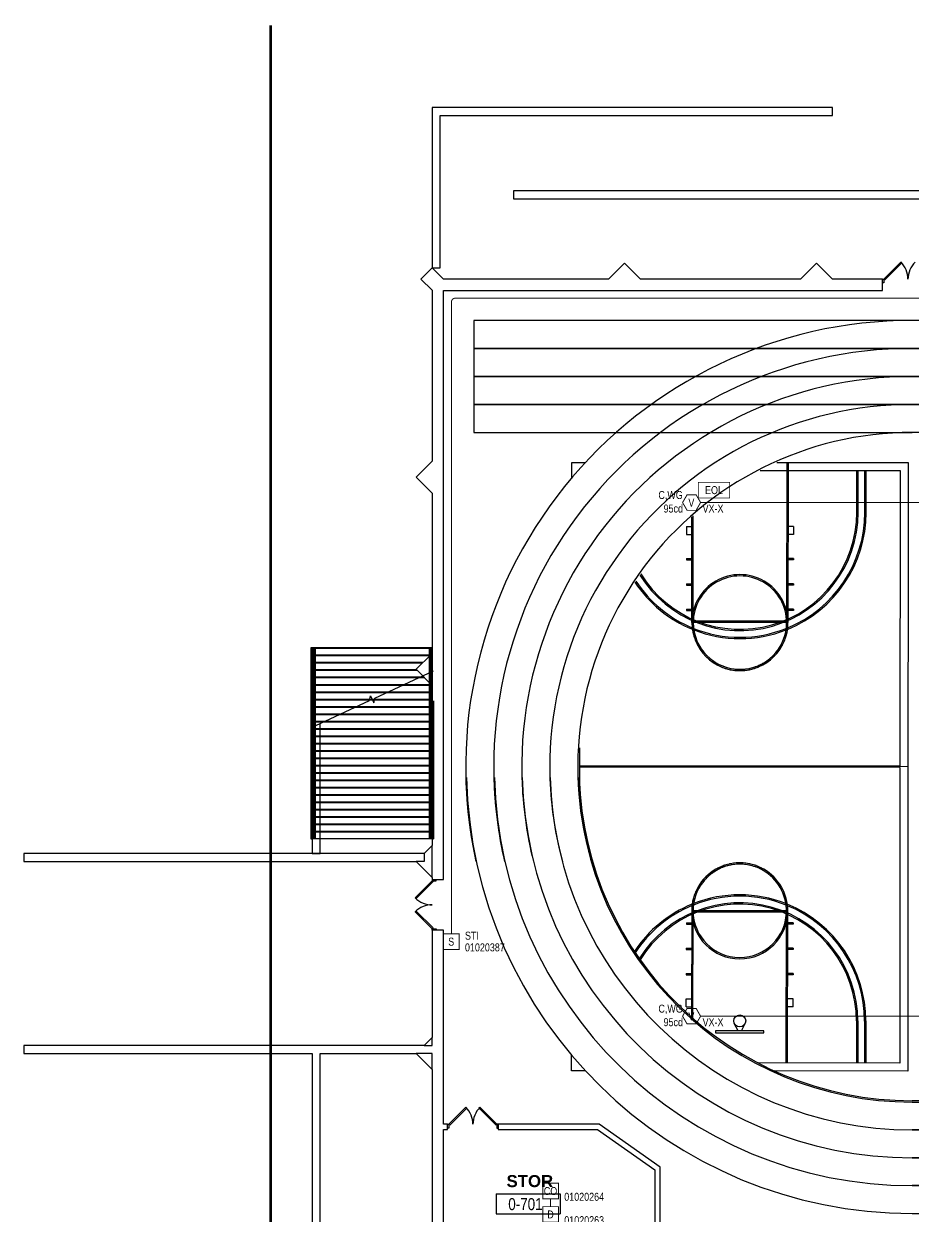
# Model space of a CAD drawing. Header units: inches. Extents: x 3516 to 15434, y -1454 to 5991.
# Drawn here: x 11129 to 12461, y 4203 to 5991 of the extents above; entities that cross this region are included whole.
import ezdxf
from ezdxf.enums import TextEntityAlignment as Align

# ---------------------------------------------------------------- set-up
doc = ezdxf.new("R2010")
doc.units = ezdxf.units.IN
doc.header["$LTSCALE"] = 0.25
doc.header["$MEASUREMENT"] = 0
for name, color, linetype in [('BACKGROUND', 8, 'Continuous'), ('CO DETECTOR', 1, 'Continuous'), ('CONDUIT', 6, 'Continuous'), ('EOL', 1, 'Continuous'), ('HEAT DETECTOR', 1, 'Continuous'), ('PULL STATION', 1, 'Continuous'), ('STROBE', 1, 'Continuous')]:
    doc.layers.add(name, color=color, linetype=linetype)
doc.styles.add('Arial', font='arial.ttf', dxfattribs={"width": 0.8})
doc.styles.add('Arial_B_1', font='arialbd.ttf', dxfattribs={"height": 0.09375})

# ---------------------------------------------------------------- blocks, each defined once
blk = doc.blocks.new('SIGA-278')
at = {"layer": 'PULL STATION', "const_width": 1.3}
blk.add_lwpolyline([(-11.5, -11.7), (-11.5, 11.7), (11.9, 11.7), (11.9, -11.7)], close=True, dxfattribs=at)
at = {"layer": 'PULL STATION', "style": 'Arial', "width": 0.8}
blk.add_text('S', height=12, dxfattribs=at).set_placement((0, 0), align=Align.MIDDLE)
for tag, p in [('ADDRESS', (20.6, 9)), ('ZONE', (20.6, -8.6))]:
    blk.add_attdef(tag, text='', height=12, dxfattribs=at).set_placement(p, align=Align.MIDDLE_LEFT)
blk.add_attdef('SUBSCRIPT', text='', height=12, dxfattribs=at).set_placement((-16.6, -9), align=Align.MIDDLE_RIGHT)
blk = doc.blocks.new('GC-VM')
at = {"layer": 'STROBE', "const_width": 1.46}
blk.add_lwpolyline([(13.8, 0.2), (7.1, 11.9), (-6.4, 11.9), (-13.2, 0.2), (-6.4, -11.5), (7.1, -11.5)], close=True, dxfattribs=at)
at = {"layer": 'STROBE', "style": 'Arial', "width": 0.8}
blk.add_text('V', height=12, dxfattribs=at).set_placement((0, 0), align=Align.MIDDLE)
for tag, p in [('C', (-12.9, 11.5)), ('CANDELA', (-12.6, -8.8))]:
    blk.add_attdef(tag, text='', height=12, dxfattribs=at).set_placement(p, align=Align.MIDDLE_RIGHT)
blk.add_attdef('Visual_Circuit', text='', height=12, dxfattribs=at).set_placement((16.8, -8.8), align=Align.MIDDLE_LEFT)
blk = doc.blocks.new('SIGA-HRD')
at = {"layer": 'HEAT DETECTOR', "const_width": 1.3}
blk.add_lwpolyline([(-11.5, -11.7), (-11.5, 11.7), (11.9, 11.7), (11.9, -11.7)], close=True, dxfattribs=at)
at = {"layer": 'HEAT DETECTOR', "style": 'Arial', "width": 0.8}
blk.add_text('D', height=12, dxfattribs=at).set_placement((0, 0), align=Align.MIDDLE)
for tag, p in [('ADDRESS', (20.6, 9)), ('ZONE', (20.6, -8.6))]:
    blk.add_attdef(tag, text='', height=12, dxfattribs=at).set_placement(p, align=Align.MIDDLE_LEFT)
blk.add_attdef('SUBSCRIPT', text='', height=12, dxfattribs=at).set_placement((-16.6, -9), align=Align.MIDDLE_RIGHT)
blk = doc.blocks.new('SIGA-COD')
at = {"layer": 'CO DETECTOR', "const_width": 1.3}
blk.add_lwpolyline([(-11.5, -11.7), (-11.5, 11.7), (11.9, 11.7), (11.9, -11.7)], close=True, dxfattribs=at)
at = {"layer": 'CO DETECTOR', "style": 'Arial', "width": 0.8}
blk.add_text('CO', height=12, dxfattribs=at).set_placement((0, 0), align=Align.MIDDLE)
for tag, p in [('ADDRESS', (20.6, 9)), ('ZONE', (20.6, -8.6))]:
    blk.add_attdef(tag, text='', height=12, dxfattribs=at).set_placement(p, align=Align.MIDDLE_LEFT)
blk.add_attdef('SUBSCRIPT', text='', height=12, dxfattribs=at).set_placement((-16.6, -9), align=Align.MIDDLE_RIGHT)
blk = doc.blocks.new('EOLR')
at = {"layer": 'EOL', "const_width": 1.25}
blk.add_lwpolyline([(-23.4, 11.7), (23.4, 11.7), (23.4, -11.7), (-23.4, -11.7)], close=True, dxfattribs=at)
at = {"layer": 'EOL', "style": 'Arial', "width": 0.8}
blk.add_text('EOL', height=12, dxfattribs=at).set_placement((0, 0), align=Align.MIDDLE)
for tag, p in [('CIRCUIT#', (28.6, 10.9)), ('EOL_VALUE', (28.9, -9.4))]:
    blk.add_attdef(tag, text='', height=12, dxfattribs=at).set_placement(p, align=Align.MIDDLE_LEFT)

msp = doc.modelspace()

# ---------------------------------------------------------------- linework, layer by layer
at = {"lineweight": 0, "const_width": 4}
msp.add_lwpolyline([(11848.9, 3068.1), (11798, 3068.1), (11798, 3812.1), (11579.6, 3812.1), (11498.6, 3812.1), (11498.6, 5988.6)], dxfattribs=at)
at = {"layer": 'BACKGROUND'}
for p, q in [((11752.5, 5865.1), (11740.5, 5865.1)), ((11740.5, 5865.1), (11740.5, 5625.1)), ((12340.5, 5865.1), (11752.5, 5865.1)), ((12340.5, 5853.1), (12340.5, 5865.1)), ((11752.5, 5625.1), (11752.5, 5853.1)), ((11752.5, 5853.1), (12340.5, 5853.1)), ((12604.5, 5740.1), (11862.3, 5740.1)), ((11862.3, 5740.1), (11862.3, 5728.1)), ((11862.3, 5728.1), (12605.8, 5728.1)), ((12028.5, 5632.1), (12004.5, 5608.1)), ((12052.5, 5608.1), (12028.5, 5632.1)), ((12316.5, 5632.1), (12292.5, 5608.1)), ((12340.5, 5608.1), (12316.5, 5632.1)), ((12443, 5633.6), (12417.5, 5608.1)), ((12418.8, 5606.9), (12444.2, 5632.3)), ((12444.2, 5632.3), (12443, 5633.6)), ((11740.5, 5625.1), (11723.6, 5608.1)), ((11757.5, 5608.1), (11740.5, 5625.1)), ((11740.5, 5625.1), (11752.5, 5625.1)), ((11723.6, 5608.1), (11740.5, 5591.2)), ((12004.5, 5608.1), (11757.5, 5608.1)), ((12292.5, 5608.1), (12052.5, 5608.1)), ((12415.5, 5608.1), (12340.5, 5608.1)), ((12415.5, 5591.1), (12415.5, 5608.1)), ((12415.5, 5608.1), (12417.5, 5608.1)), ((12417.5, 5602.4), (12415.5, 5602.4)), ((12417.5, 5608.1), (12417.5, 5602.4)), ((12417.5, 5608.1), (12418.8, 5606.9)), ((11740.5, 5591.2), (11740.5, 5591.1)), ((11740.5, 5591.1), (11740.5, 5335.1)), ((11757.5, 5591.1), (12415.5, 5591.1)), ((11757.5, 4735.1), (11757.5, 5591.1)), ((14556.4, 5546.1), (11802.7, 5546.1)), ((11802.7, 5546.1), (11802.7, 5504.1)), ((13899.4, 5546.1), (12459.7, 5546.1)), ((11802.7, 5504.1), (14556.4, 5504.1)), ((14556.4, 5504.1), (11802.7, 5504.1)), ((11802.7, 5504.1), (11802.7, 5462.1)), ((12459.7, 5504.1), (13934.9, 5504.1)), ((13934.9, 5504.1), (12459.7, 5504.1)), ((11802.7, 5462.1), (14556.4, 5462.1)), ((14556.4, 5462.1), (11802.7, 5462.1)), ((11802.7, 5462.1), (11802.7, 5420.1)), ((13899.4, 5462.1), (12459.7, 5462.1)), ((12459.7, 5462.1), (13899.4, 5462.1)), ((11802.7, 5420.1), (14556.4, 5420.1)), ((14556.4, 5420.1), (11802.7, 5420.1)), ((11802.7, 5420.1), (11802.7, 5378.1)), ((12459.7, 5420.1), (13899.4, 5420.1)), ((13899.4, 5420.1), (12459.7, 5420.1)), ((11802.7, 5378.1), (12459.7, 5378.1)), ((13899.4, 5378.1), (12459.7, 5378.1)), ((11740.5, 5335.1), (11716.5, 5311.1)), ((11949.8, 5310.2), (11949.9, 5333.3)), ((11949.9, 5333.3), (11970.4, 5333.3)), ((12257.1, 5333.1), (12453.9, 5333)), ((12271.9, 5333.1), (12271.7, 5093.1)), ((12273.9, 5333.1), (12273.7, 5093.1)), ((12453.9, 5333), (12453.4, 4735.1)), ((11716.5, 5311.1), (11740.5, 5287.1)), ((12232, 5321.1), (12441.8, 5321)), ((12376.8, 5258), (12376.8, 5321)), ((12378.8, 5258), (12378.8, 5321)), ((12388.8, 5258), (12388.8, 5321)), ((12390.8, 5258), (12390.8, 5321)), ((12441.8, 5321), (12441.5, 4878)), ((11740.5, 5287.1), (11740.5, 5047.1)), ((12121.8, 5237.2), (12121.8, 5225.2)), ((12121.8, 5237.2), (12129.8, 5237.2)), ((12129.7, 5093.2), (12129.8, 5251.5)), ((12131.7, 5093.2), (12131.8, 5253.2)), ((12281.8, 5237.1), (12273.8, 5237.1)), ((12281.8, 5237.1), (12281.8, 5225.1)), ((12121.8, 5225.2), (12129.8, 5225.2)), ((12281.8, 5225.1), (12273.8, 5225.1)), ((12121.8, 5189.2), (12121.8, 5187.2)), ((12121.8, 5189.2), (12129.8, 5189.2)), ((12121.8, 5187.2), (12129.8, 5187.2)), ((12281.8, 5189.1), (12273.8, 5189.1)), ((12281.8, 5187.1), (12273.8, 5187.1)), ((12281.8, 5189.1), (12281.8, 5187.1)), ((12121.7, 5151.2), (12121.7, 5149.2)), ((12121.7, 5151.2), (12129.7, 5151.2)), ((12121.7, 5149.2), (12129.7, 5149.2)), ((12281.7, 5151.1), (12273.7, 5151.1)), ((12281.7, 5149.1), (12273.7, 5149.1)), ((12281.7, 5151.1), (12281.7, 5149.1)), ((12121.7, 5113.2), (12121.7, 5111.2)), ((12121.7, 5113.2), (12129.7, 5113.2)), ((12281.7, 5113.1), (12273.7, 5113.1)), ((12281.7, 5113.1), (12281.7, 5111.1)), ((12121.7, 5111.2), (12129.7, 5111.2)), ((12273.7, 5095.1), (12129.7, 5095.2)), ((12281.7, 5111.1), (12273.7, 5111.1)), ((12131.7, 5093.2), (12129.7, 5093.2)), ((12271.7, 5093.1), (12131.7, 5093.2)), ((12273.7, 5093.1), (12271.7, 5093.1)), ((11560.5, 5055.1), (11558.5, 5055.1)), ((11558.5, 5055.1), (11558.5, 4935.2)), ((11560.5, 5055.1), (11560.5, 5044.1)), ((11560.8, 5055.1), (11560.5, 5055.1)), ((11560.8, 5054.1), (11560.5, 5054.1)), ((11560.5, 5044.1), (11560.5, 5033.1)), ((11560.8, 5044.1), (11560.5, 5044.1)), ((11560.8, 5043.1), (11560.5, 5043.1)), ((11560.8, 5055.1), (11560.8, 5052.5)), ((11562.3, 5055.1), (11560.8, 5055.1)), ((11560.8, 5055.1), (11560.8, 4936.3)), ((11563.8, 5055.1), (11562.3, 5055.1)), ((11562.3, 5052.5), (11562.3, 5055.1)), ((11562.3, 5055.1), (11562.3, 4937)), ((11563.8, 5054.1), (11562.3, 5054.1)), ((11563.8, 5044.1), (11562.3, 5044.1)), ((11563.8, 5043.1), (11562.3, 5043.1)), ((11563.8, 5055.1), (11563.8, 5040.6)), ((11565.3, 5055.1), (11563.8, 5055.1)), ((11563.8, 5055.1), (11563.8, 4937.7)), ((11735.8, 5055.1), (11565.3, 5055.1)), ((11565.3, 5040.6), (11565.3, 5055.1)), ((11565.3, 5055.1), (11565.3, 4938.4)), ((11735.8, 5054.1), (11565.3, 5054.1)), ((11735.8, 5044.1), (11565.3, 5044.1)), ((11735.8, 5043.1), (11565.3, 5043.1)), ((11738.8, 5045.4), (11716.5, 5023.1)), ((11735.8, 5055.1), (11735.8, 5040.6)), ((11737.3, 5055.1), (11735.8, 5055.1)), ((11735.8, 5055.1), (11735.8, 5042.4)), ((11735.8, 5042.3), (11735.8, 5017.9)), ((11738.8, 5055.1), (11737.3, 5055.1)), ((11737.3, 5043.9), (11737.3, 5055.1)), ((11737.3, 5055.1), (11737.3, 5043.9)), ((11738.8, 5054.1), (11737.3, 5054.1)), ((11737.5, 5044.1), (11737.3, 5044.1)), ((11737.3, 5040.6), (11737.3, 5042.6)), ((11737.3, 5042.3), (11737.3, 5018.6)), ((11738.8, 5055.1), (11738.8, 5052.5)), ((11740.3, 5055.1), (11738.8, 5055.1)), ((11738.8, 5055.1), (11738.8, 5019.3)), ((11740.5, 5055.1), (11740.3, 5055.1)), ((11740.3, 5052.5), (11740.3, 5055.1)), ((11740.3, 5055.1), (11740.3, 5020)), ((11740.5, 5054.1), (11740.3, 5054.1)), ((11740.5, 5047.1), (11740.3, 5046.9)), ((11560.5, 5033.1), (11560.5, 5022.1)), ((11560.8, 5033.1), (11560.5, 5033.1)), ((11560.8, 5032.1), (11560.5, 5032.1)), ((11560.5, 5022.1), (11560.5, 5011.1)), ((11560.8, 5022.1), (11560.5, 5022.1)), ((11563.8, 5033.1), (11562.3, 5033.1)), ((11563.8, 5032.1), (11562.3, 5032.1)), ((11563.8, 5022.1), (11562.3, 5022.1)), ((11726.5, 5033.1), (11565.3, 5033.1)), ((11725.5, 5032.1), (11565.3, 5032.1)), ((11717.5, 5022.1), (11565.3, 5022.1)), ((11716.5, 5023.1), (11740.5, 4999.1)), ((11560.8, 5021.1), (11560.5, 5021.1)), ((11560.5, 5011.1), (11560.5, 5000.1)), ((11560.8, 5011.1), (11560.5, 5011.1)), ((11560.8, 5010.1), (11560.5, 5010.1)), ((11563.8, 5021.1), (11562.3, 5021.1)), ((11563.8, 5011.1), (11562.3, 5011.1)), ((11563.8, 5010.1), (11562.3, 5010.1)), ((11718.5, 5021.1), (11565.3, 5021.1)), ((11721.3, 5011.1), (11565.3, 5011.1)), ((11719.2, 5010.1), (11565.3, 5010.1)), ((11654.6, 4980), (11742.5, 5021)), ((11729.5, 5010.1), (11719.2, 5010.1)), ((11728.5, 5011.1), (11721.3, 5011.1)), ((11735.8, 5017.9), (11737.3, 5018.6)), ((11735.8, 5017.9), (11735.8, 4780.1)), ((11737.3, 5018.6), (11737.3, 4780.1)), ((11738.8, 5019.3), (11740.3, 5020)), ((11738.8, 5019.3), (11738.8, 4780.1)), ((11740.3, 5020), (11740.3, 4780.1)), ((11560.5, 5000.1), (11560.5, 4989.1)), ((11560.8, 5000.1), (11560.5, 5000.1)), ((11560.8, 4999.1), (11560.5, 4999.1)), ((11560.5, 4989.1), (11560.5, 4978.1)), ((11560.8, 4989.1), (11560.5, 4989.1)), ((11560.8, 4988.1), (11560.5, 4988.1)), ((11563.8, 5000.1), (11562.3, 5000.1)), ((11563.8, 4999.1), (11562.3, 4999.1)), ((11563.8, 4989.1), (11562.3, 4989.1)), ((11563.8, 4988.1), (11562.3, 4988.1)), ((11697.7, 5000.1), (11565.3, 5000.1)), ((11695.6, 4999.1), (11565.3, 4999.1)), ((11674.1, 4989.1), (11565.3, 4989.1)), ((11672, 4988.1), (11565.3, 4988.1)), ((11740.5, 4988.1), (11672, 4988.1)), ((11740.5, 4989.1), (11674.1, 4989.1)), ((11740.5, 4999.1), (11695.6, 4999.1)), ((11739.5, 5000.1), (11697.7, 5000.1)), ((11740.5, 4999.1), (11740.5, 4759.1)), ((11558.5, 4935.2), (11646.5, 4976.2)), ((11560.5, 4978.1), (11560.5, 4967.1)), ((11560.8, 4978.1), (11560.5, 4978.1)), ((11560.8, 4977.1), (11560.5, 4977.1)), ((11563.8, 4978.1), (11562.3, 4978.1)), ((11563.8, 4977.1), (11562.3, 4977.1)), ((11646.9, 4978.1), (11565.3, 4978.1)), ((11646.7, 4977.1), (11565.3, 4977.1)), ((11646.5, 4976.2), (11648.2, 4983.2)), ((11651, 4977.1), (11646.7, 4977.1)), ((11650.5, 4978.1), (11646.9, 4978.1)), ((11648.2, 4983.2), (11652.9, 4973)), ((11654.1, 4978.1), (11650.5, 4978.1)), ((11653.9, 4977.1), (11651, 4977.1)), ((11652.9, 4973), (11654.6, 4980)), ((11740.5, 4977.1), (11653.9, 4977.1)), ((11740.5, 4978.1), (11654.1, 4978.1)), ((11740.5, 4975.7), (11740.5, 4769.1)), ((11742.5, 4975.7), (11742.5, 4769.1)), ((11560.5, 4967.1), (11560.5, 4956.1)), ((11560.8, 4967.1), (11560.5, 4967.1)), ((11560.8, 4966.1), (11560.5, 4966.1)), ((11560.5, 4956.1), (11560.5, 4945.1)), ((11560.8, 4956.1), (11560.5, 4956.1)), ((11560.8, 4955.1), (11560.5, 4955.1)), ((11563.8, 4967.1), (11562.3, 4967.1)), ((11563.8, 4966.1), (11562.3, 4966.1)), ((11563.8, 4956.1), (11562.3, 4956.1)), ((11563.8, 4955.1), (11562.3, 4955.1)), ((11626.9, 4967.1), (11565.3, 4967.1)), ((11624.8, 4966.1), (11565.3, 4966.1)), ((11603.4, 4956.1), (11565.3, 4956.1)), ((11601.2, 4955.1), (11565.3, 4955.1)), ((11740.5, 4955.1), (11601.2, 4955.1)), ((11740.5, 4956.1), (11603.4, 4956.1)), ((11740.5, 4966.1), (11624.8, 4966.1)), ((11740.5, 4967.1), (11626.9, 4967.1)), ((11558.5, 4935.2), (11558.5, 4769.1)), ((11560.5, 4945.1), (11560.5, 4936.2)), ((11560.8, 4945.1), (11560.5, 4945.1)), ((11560.8, 4944.1), (11560.5, 4944.1)), ((11560.5, 4936.2), (11560.5, 4747.1)), ((11560.5, 4936.2), (11560.5, 4769.1)), ((11740.5, 4934.1), (11560.5, 4934.1)), ((11740.5, 4933.1), (11560.5, 4933.1)), ((11560.8, 4936.3), (11562.3, 4937)), ((11560.8, 4936.3), (11560.8, 4780.1)), ((11563.8, 4945.1), (11562.3, 4945.1)), ((11563.8, 4944.1), (11562.3, 4944.1)), ((11562.3, 4937), (11562.3, 4780.1)), ((11563.8, 4937.7), (11565.3, 4938.4)), ((11563.8, 4937.7), (11563.8, 4780.1)), ((11579.8, 4945.1), (11565.3, 4945.1)), ((11577.6, 4944.1), (11565.3, 4944.1)), ((11565.3, 4938.4), (11565.3, 4780.1)), ((11572.5, 4747.1), (11572.5, 4941.8)), ((11740.5, 4944.1), (11577.6, 4944.1)), ((11740.5, 4945.1), (11579.8, 4945.1)), ((11740.5, 4923.1), (11560.5, 4923.1)), ((11740.5, 4922.1), (11560.5, 4922.1)), ((11740.5, 4912.1), (11560.5, 4912.1)), ((11740.5, 4911.1), (11560.5, 4911.1)), ((11740.5, 4901.1), (11560.5, 4901.1)), ((11740.5, 4900.1), (11560.5, 4900.1)), ((11961.5, 4878.3), (11961.6, 4905.6)), ((11740.5, 4890.1), (11560.5, 4890.1)), ((11740.5, 4889.1), (11560.5, 4889.1)), ((11740.5, 4879.1), (11560.5, 4879.1)), ((11740.5, 4878.1), (11560.5, 4878.1)), ((11740.5, 4868.1), (11560.5, 4868.1)), ((11740.5, 4867.1), (11560.5, 4867.1)), ((12453.5, 4877), (11960.7, 4877.3)), ((12441.5, 4878), (11961.5, 4878.3)), ((12441.5, 4876), (11961.5, 4876.3)), ((11961.5, 4849.5), (11961.5, 4876.3)), ((12441.5, 4876), (12441.4, 4735.1)), ((11560.5, 4861.1), (11560.5, 4747.1)), ((11560.5, 4861), (11560.5, 4747.1)), ((11740.5, 4857.1), (11560.5, 4857.1)), ((11740.5, 4856.1), (11560.5, 4856.1)), ((11740.5, 4846.1), (11560.5, 4846.1)), ((11740.5, 4845.1), (11560.5, 4845.1)), ((11572.5, 4747.1), (11572.5, 4861.1)), ((11572.5, 4747.1), (11572.5, 4861)), ((11740.5, 4861.1), (11740.5, 4759.1)), ((11740.5, 4861), (11740.5, 4759.1)), ((11757.5, 4735.1), (11757.5, 4861.1)), ((11757.5, 4708.1), (11757.5, 4861)), ((11961.5, 4849.5), (11961.5, 4861.1)), ((11961.5, 4847.9), (11961.5, 4861)), ((12441.5, 4861), (12441.2, 4433)), ((12441.5, 4861.1), (12441.4, 4735.1)), ((12453.5, 4861), (12453.2, 4421)), ((12453.5, 4861.1), (12453.4, 4735.1)), ((11740.5, 4835.1), (11560.5, 4835.1)), ((11740.5, 4834.1), (11560.5, 4834.1)), ((11740.5, 4824.1), (11560.5, 4824.1)), ((11740.5, 4823.1), (11560.5, 4823.1)), ((11740.5, 4813.1), (11560.5, 4813.1)), ((11740.5, 4812.1), (11560.5, 4812.1)), ((11740.5, 4802.1), (11560.5, 4802.1)), ((11740.5, 4801.1), (11560.5, 4801.1)), ((11740.5, 4791.1), (11560.5, 4791.1)), ((11740.5, 4790.1), (11560.5, 4790.1)), ((11740.5, 4780.1), (11560.5, 4780.1)), ((11740.5, 4779.1), (11560.5, 4779.1)), ((11560.8, 4780.1), (11560.8, 4769.1)), ((11562.3, 4780.1), (11562.3, 4769.1)), ((11563.8, 4780.1), (11563.8, 4769.1)), ((11565.3, 4780.1), (11565.3, 4769.1)), ((11735.8, 4780.1), (11735.8, 4769.1)), ((11737.3, 4780.1), (11737.3, 4769.1)), ((11738.8, 4780.1), (11738.8, 4769.1)), ((11740.3, 4780.1), (11740.3, 4769.1)), ((11558.5, 4769.1), (11560.5, 4769.1)), ((11740.5, 4769.1), (11560.5, 4769.1)), ((11562.3, 4769.1), (11560.8, 4769.1)), ((11565.3, 4769.1), (11563.8, 4769.1)), ((11740.5, 4759.1), (11728.5, 4747.1)), ((11740.5, 4759.1), (11728.5, 4747.1)), ((11740.5, 4759.1), (11728.5, 4747.1)), ((11737.3, 4769.1), (11735.8, 4769.1)), ((11740.3, 4769.1), (11738.8, 4769.1)), ((11740.5, 4769.1), (11742.5, 4769.1)), ((11740.5, 4735.1), (11740.5, 4759.1)), ((11740.5, 4711.1), (11740.5, 4759.1)), ((11728.5, 4747.1), (11128.5, 4747.1)), ((11128.5, 4747.1), (11128.5, 4735.1)), ((11728.5, 4747.1), (11128.5, 4747.1)), ((11128.5, 4747.1), (11128.5, 4735.1)), ((11728.5, 4747.1), (11378.6, 4747.1)), ((11560.5, 4747.1), (11572.5, 4747.1)), ((11728.5, 4747.1), (11728.5, 4735.1)), ((11728.5, 4747.1), (11728.5, 4735.1)), ((11128.5, 4735.1), (11716.5, 4735.1)), ((11128.5, 4735.1), (11716.5, 4735.1)), ((11378.6, 4735.1), (11716.5, 4735.1)), ((11728.5, 4735.1), (11716.5, 4735.1)), ((11728.5, 4735.1), (11716.5, 4735.1)), ((11716.5, 4735.1), (11740.5, 4711.1)), ((11715.1, 4680.7), (11740.5, 4706.1)), ((11741.8, 4704.9), (11716.3, 4679.4)), ((11740.5, 4711.1), (11740.5, 4708.1)), ((11740.5, 4708.1), (11757.5, 4708.1)), ((11740.5, 4708.1), (11740.5, 4706.1)), ((11740.5, 4706.1), (11746.3, 4706.1)), ((11740.5, 4706.1), (11741.8, 4704.9)), ((11746.3, 4706.1), (11746.3, 4708.1)), ((11716.3, 4679.4), (11715.1, 4680.7)), ((11716.3, 4660.8), (11715.1, 4659.6)), ((11715.1, 4659.6), (11740.5, 4634.1)), ((11741.8, 4635.4), (11716.3, 4660.8)), ((12129.4, 4661.2), (12129.3, 4501.6)), ((12129.4, 4661.2), (12131.4, 4661.2)), ((12273.4, 4659.1), (12129.4, 4659.2)), ((12131.3, 4499.9), (12131.4, 4661.2)), ((12271.4, 4661.1), (12131.4, 4661.2)), ((12271.2, 4433.1), (12271.4, 4661.1)), ((12271.4, 4661.1), (12273.4, 4661.1)), ((12273.2, 4433.1), (12273.4, 4661.1)), ((11740.5, 4634.1), (11741.8, 4635.4)), ((11740.5, 4634.1), (11746.3, 4634.1)), ((11740.5, 4632.1), (11740.5, 4634.1)), ((11740.5, 4632.1), (11740.5, 4471.1)), ((11757.5, 4632.1), (11740.5, 4632.1)), ((11746.3, 4634.1), (11746.3, 4632.1)), ((11757.5, 4341.1), (11757.5, 4632.1)), ((12121.4, 4643.2), (12121.4, 4641.2)), ((12121.4, 4643.2), (12129.4, 4643.2)), ((12121.4, 4641.2), (12129.4, 4641.2)), ((12281.4, 4643.1), (12273.4, 4643.1)), ((12281.4, 4641.1), (12273.4, 4641.1)), ((12281.4, 4643.1), (12281.4, 4641.1)), ((12121.3, 4605.2), (12121.3, 4603.2)), ((12121.3, 4605.2), (12129.3, 4605.2)), ((12121.3, 4603.2), (12129.3, 4603.2)), ((12281.3, 4605.1), (12273.3, 4605.1)), ((12281.3, 4603.1), (12273.3, 4603.1)), ((12281.3, 4605.1), (12281.3, 4603.1)), ((12121.3, 4567.2), (12121.3, 4565.2)), ((12121.3, 4567.2), (12129.3, 4567.2)), ((12121.3, 4565.2), (12129.3, 4565.2)), ((12281.3, 4567.1), (12273.3, 4567.1)), ((12281.3, 4565.1), (12273.3, 4565.1)), ((12281.3, 4567.1), (12281.3, 4565.1)), ((12121.3, 4517.2), (12121.3, 4529.2)), ((12121.3, 4529.2), (12129.3, 4529.2)), ((12281.3, 4529.1), (12273.3, 4529.1)), ((12281.3, 4517.1), (12281.3, 4529.1)), ((12121.3, 4517.2), (12129.3, 4517.2)), ((12281.3, 4517.1), (12273.3, 4517.1)), ((12198.8, 4481.1), (12193.2, 4492.1)), ((12203.8, 4481.1), (12209.3, 4492.1)), ((12376.3, 4496), (12376.2, 4433)), ((12378.3, 4496), (12378.2, 4433)), ((12388.3, 4496), (12388.2, 4433)), ((12390.3, 4496), (12390.2, 4433)), ((11740.5, 4471.1), (11728.5, 4459.1)), ((11740.5, 4459.1), (11740.5, 4471.1)), ((12237.3, 4481.1), (12165.3, 4481.2)), ((12165.3, 4481.2), (12165.3, 4478.2)), ((12165.3, 4478.2), (12237.3, 4478.1)), ((12237.3, 4478.1), (12237.3, 4481.1)), ((11728.5, 4459.1), (11128.5, 4459.1)), ((11128.5, 4459.1), (11128.5, 4447.1)), ((11728.5, 4459.1), (11740.5, 4459.1)), ((11128.5, 4447.1), (11560.5, 4447.1)), ((11560.5, 4447.1), (11560.5, 3825.1)), ((11572.5, 4447.1), (11716.5, 4447.1)), ((11572.5, 3825.1), (11572.5, 4447.1)), ((11740.5, 4447.1), (11716.5, 4447.1)), ((11716.5, 4447.1), (11740.5, 4423.1)), ((11740.5, 4423.1), (11740.5, 4447.1)), ((11949.2, 4421.3), (11949.2, 4444.8)), ((12441.2, 4433), (12229, 4433.1)), ((11740.5, 4423.1), (11740.5, 4162.1)), ((11970.1, 4421.3), (11949.2, 4421.3)), ((12453.2, 4421), (12253.7, 4421.1)), ((11791, 4366.6), (11765.5, 4341.1)), ((11766.8, 4339.9), (11792.2, 4365.3)), ((11792.2, 4365.3), (11791, 4366.6)), ((11810.8, 4365.3), (11812.1, 4366.6)), ((11836.3, 4339.9), (11810.8, 4365.3)), ((11812.1, 4366.6), (11837.5, 4341.1)), ((13899.4, 4376.5), (12459.7, 4376.5)), ((12459.7, 4374.5), (13899.4, 4374.5)), ((11763.5, 4341.1), (11757.5, 4341.1)), ((11757.5, 4162.1), (11757.5, 4333.1)), ((11757.5, 4333.1), (11763.5, 4333.1)), ((11763.5, 4333.1), (11763.5, 4341.1)), ((11763.5, 4341.1), (11765.5, 4341.1)), ((11765.5, 4335.4), (11763.5, 4335.4)), ((11765.5, 4341.1), (11765.5, 4335.4)), ((11765.5, 4341.1), (11766.8, 4339.9)), ((11837.5, 4341.1), (11836.3, 4339.9)), ((11837.5, 4341.1), (11837.5, 4335.4)), ((11839.5, 4341.1), (11837.5, 4341.1)), ((11837.5, 4335.4), (11839.5, 4335.4)), ((11990.5, 4341.1), (11839.5, 4341.1)), ((11839.5, 4341.1), (11839.5, 4333.1)), ((11839.5, 4333.1), (11988, 4333.1)), ((11988, 4333.1), (12074.3, 4272.7)), ((12082.3, 4276.9), (11990.5, 4341.1)), ((13899.4, 4332.8), (12459.7, 4332.8)), ((12459.7, 4332.8), (13899.4, 4332.8)), ((12459.7, 4291.1), (13899.4, 4291.1)), ((13899.4, 4291.1), (12459.7, 4291.1)), ((12074.3, 4272.7), (12074.3, 4162.1)), ((12082.3, 4162.1), (12082.3, 4276.9)), ((11836.3, 4237.1), (11932.3, 4237.1)), ((11836.3, 4237.1), (11836.3, 4207.1)), ((11932.3, 4237.1), (11932.3, 4207.1)), ((13934.9, 4249.3), (12459.7, 4249.3)), ((12459.7, 4249.3), (13934.9, 4249.3)), ((11836.3, 4207.1), (11932.3, 4207.1)), ((12459.7, 4207.6), (13899.4, 4207.6))]:
    msp.add_line(p, q, dxfattribs=at)
at = {"layer": 'BACKGROUND', "flags": 128}
for points in [[(11561.7, 5054.2), (11561.5, 5054.2), (11561.4, 5054.2)], [(11561.5, 5055.1), (11561.5, 5055.1), (11561.6, 5055.1)], [(11564.7, 5042.3), (11564.5, 5042.3), (11564.4, 5042.3)], [(11564.5, 5055.1), (11564.5, 5055.1), (11564.6, 5055.1)], [(11736.7, 5042.3), (11736.5, 5042.3), (11736.4, 5042.3)], [(11736.5, 5055.1), (11736.5, 5055.1), (11736.6, 5055.1)], [(11739.7, 5054.2), (11739.5, 5054.2), (11739.4, 5054.2)], [(11739.5, 5055.1), (11739.5, 5055.1), (11739.6, 5055.1)]]:
    msp.add_lwpolyline(points, dxfattribs=at)
at = {"layer": 'BACKGROUND'}
msp.add_circle((12201.3, 4496.1), 9, dxfattribs=at)
for centre, radius, start, end in [((12417.5, 5608.1), 36, 0, 45), ((12489.5, 5608.1), 36, 135, 180), ((12459.7, 4877.1), 669, 90, 192.2552), ((12459.7, 4877.1), 627, 90, 193.0903), ((12459.7, 4877.1), 627, 90, 193.0903), ((12459.7, 4877.1), 585, 90, 194.0488), ((12459.7, 4877.1), 585, 90, 194.0488), ((12459.7, 4877.1), 543, 90, 195.1606), ((12459.7, 4877.1), 543, 90, 195.1606), ((12459.7, 4877.1), 501, 90, 196.4663), ((12201.8, 5258.1), 177, 212.0033, 359.9597), ((12201.8, 5258.1), 175, 211.7236, 359.9597), ((12201.8, 5258.1), 189, 292.1181, 359.9597), ((12201.8, 5258.1), 187, 292.4625, 359.9597), ((12201.7, 5093.1), 72, 359.9597, 179.9597), ((12201.8, 5258.1), 189, 213.5751, 247.8014), ((12201.8, 5258.1), 187, 213.312, 247.457), ((12201.7, 5093.1), 70, 359.9597, 179.9597), ((12201.7, 5093.1), 72, 179.9597, 359.9597), ((12201.7, 5093.1), 72, 185.1861, 186.868), ((12201.7, 5093.1), 72, 190.4368, 192.3945), ((12201.7, 5093.1), 70, 179.9597, 359.9597), ((12201.7, 5093.1), 70, 179.9597, 185.1861), ((12201.7, 5093.1), 70, 186.868, 190.4368), ((12201.8, 5258.1), 187, 248.1613, 291.7582), ((12201.8, 5258.1), 189, 248.4982, 291.4212), ((12201.7, 5093.1), 70, 192.3945, 195.737), ((12201.7, 5093.1), 70, 344.1825, 347.5249), ((12201.7, 5093.1), 70, 349.4827, 353.0515), ((12201.7, 5093.1), 70, 354.7333, 359.9597), ((12201.7, 5093.1), 72, 347.5249, 349.4827), ((12201.7, 5093.1), 72, 353.0515, 354.7333), ((12201.7, 5093.1), 72, 195.737, 197.7236), ((12201.7, 5093.1), 72, 201.1674, 202.9866), ((12201.7, 5093.1), 70, 197.7236, 201.1674), ((12201.7, 5093.1), 70, 202.9866, 207.1964), ((12201.7, 5093.1), 72, 207.1964, 208.2195), ((12201.7, 5093.1), 70, 208.2195, 213.442), ((12201.7, 5093.1), 70, 326.4775, 331.7), ((12201.7, 5093.1), 70, 332.7231, 336.9329), ((12201.7, 5093.1), 72, 331.7, 332.7231), ((12201.7, 5093.1), 70, 338.7521, 342.1959), ((12201.7, 5093.1), 72, 336.9329, 338.7521), ((12201.7, 5093.1), 72, 342.1959, 344.1825), ((12201.7, 5093.1), 72, 213.442, 214.8942), ((12201.7, 5093.1), 70, 214.8942, 218.6828), ((12201.7, 5093.1), 72, 218.6828, 220.5878), ((12201.7, 5093.1), 70, 220.5878, 223.9618), ((12201.7, 5093.1), 72, 223.9618, 225.9576), ((12201.7, 5093.1), 70, 225.9576, 229.3317), ((12201.7, 5093.1), 70, 310.5878, 313.9618), ((12201.7, 5093.1), 72, 313.9618, 315.9576), ((12201.7, 5093.1), 70, 315.9576, 319.3317), ((12201.7, 5093.1), 70, 321.2367, 325.0252), ((12201.7, 5093.1), 72, 319.3317, 321.2367), ((12201.7, 5093.1), 72, 325.0252, 326.4775), ((12201.7, 5093.1), 72, 229.3317, 231.2367), ((12201.7, 5093.1), 70, 231.2367, 235.0252), ((12201.7, 5093.1), 72, 235.0252, 236.4775), ((12201.7, 5093.1), 70, 236.4775, 241.7), ((12201.7, 5093.1), 72, 241.7, 242.7231), ((12201.7, 5093.1), 70, 242.7231, 246.9329), ((12201.7, 5093.1), 72, 246.9329, 248.7521), ((12201.7, 5093.1), 70, 248.7521, 252.1959), ((12201.7, 5093.1), 72, 252.1959, 254.1825), ((12201.7, 5093.1), 70, 254.1825, 257.5249), ((12201.7, 5093.1), 72, 257.5249, 259.4827), ((12201.7, 5093.1), 70, 259.4827, 263.0515), ((12201.7, 5093.1), 70, 264.7333, 275.1861), ((12201.7, 5093.1), 70, 276.868, 280.4368), ((12201.7, 5093.1), 72, 280.4368, 282.3945), ((12201.7, 5093.1), 70, 282.3945, 285.737), ((12201.7, 5093.1), 72, 285.737, 287.7236), ((12201.7, 5093.1), 70, 287.7236, 291.1674), ((12201.7, 5093.1), 72, 291.1674, 292.9866), ((12201.7, 5093.1), 70, 292.9866, 297.1964), ((12201.7, 5093.1), 72, 297.1964, 298.2195), ((12201.7, 5093.1), 70, 298.2195, 303.442), ((12201.7, 5093.1), 72, 303.442, 304.8942), ((12201.7, 5093.1), 70, 304.8942, 308.6828), ((12201.7, 5093.1), 72, 308.6828, 310.5878), ((12201.7, 5093.1), 72, 263.0515, 264.7333), ((12201.7, 5093.1), 72, 275.1861, 276.868), ((12459.7, 4877.1), 669, 181.3775, 192.2552), ((12459.7, 4875.5), 667.9, 181.2457, 270), ((12459.7, 4877.1), 627, 181.4698, 193.0903), ((12459.7, 4877.1), 627, 181.4698, 193.0903), ((12459.7, 4875.5), 626.2, 181.3288, 270), ((12459.7, 4875.5), 626.2, 181.3288, 270), ((12459.7, 4877.1), 585, 181.5752, 194.0488), ((12459.7, 4877.1), 585, 181.5752, 194.0488), ((12459.7, 4875.5), 584.4, 181.4236, 270), ((12459.7, 4875.5), 584.4, 181.4236, 270), ((12459.7, 4877.1), 543, 181.6971, 195.1606), ((12459.7, 4877.1), 543, 181.6971, 195.1606), ((12459.7, 4875.5), 542.7, 181.5331, 270), ((12459.7, 4875.5), 542.7, 181.5331, 270), ((12459.7, 4875.5), 501, 181.6608, 270), ((12459.7, 4877.1), 501, 181.8394, 196.4663), ((12459.7, 4875.5), 499, 181.6675, 270), ((12201.4, 4661.1), 72, 359.9597, 179.9597), ((12201.4, 4661.1), 70, 359.9597, 179.9597), ((12201.4, 4661.1), 72, 124.5231, 125.9431), ((12201.4, 4661.1), 70, 117.7152, 124.5231), ((12201.4, 4661.1), 72, 116.6089, 117.7152), ((12201.4, 4661.1), 70, 110.1138, 116.6089), ((12201.4, 4661.1), 72, 109.2998, 110.1138), ((12201.4, 4661.1), 70, 102.4346, 109.2998), ((12201.4, 4661.1), 72, 101.0008, 102.4346), ((12201.4, 4661.1), 70, 94.1687, 101.0008), ((12201.4, 4661.1), 72, 93.1917, 94.1687), ((12201.4, 4661.1), 70, 86.7278, 93.1917), ((12201.4, 4661.1), 72, 85.7508, 86.7278), ((12201.4, 4661.1), 70, 78.9187, 85.7508), ((12201.4, 4661.1), 72, 77.4849, 78.9187), ((12201.4, 4661.1), 70, 70.6197, 77.4849), ((12201.4, 4661.1), 72, 69.8056, 70.6197), ((12201.4, 4661.1), 70, 63.3105, 69.8056), ((12201.4, 4661.1), 72, 62.2043, 63.3105), ((12201.4, 4661.1), 70, 55.3964, 62.2043), ((12201.4, 4661.1), 72, 53.9764, 55.3964), ((12201.4, 4661.1), 70, 141.2588, 148.0509), ((12201.4, 4661.1), 72, 140.0505, 141.2588), ((12201.4, 4661.1), 70, 133.4588, 140.0505), ((12201.4, 4661.1), 72, 132.8511, 133.4588), ((12201.4, 4661.1), 70, 125.9431, 132.8511), ((12201.4, 4661.1), 70, 47.0684, 53.9764), ((12201.4, 4661.1), 70, 39.869, 46.4607), ((12201.4, 4661.1), 72, 46.4607, 47.0684), ((12201.4, 4661.1), 70, 31.8685, 38.6606), ((12201.4, 4661.1), 72, 38.6606, 39.869), ((12201.3, 4496.1), 187, 68.1713, 111.7482), ((12201.3, 4496.1), 189, 68.4989, 111.4206), ((12201.4, 4661.1), 70, 156.7482, 163.5113), ((12201.4, 4661.1), 72, 156.4815, 156.7482), ((12201.4, 4661.1), 70, 149.4427, 156.4045), ((12201.4, 4661.1), 72, 148.0509, 149.4427), ((12201.4, 4661.1), 70, 23.515, 30.4768), ((12201.4, 4661.1), 72, 30.4768, 31.8685), ((12201.4, 4661.1), 70, 16.4081, 23.1713), ((12201.4, 4661.1), 72, 23.1713, 23.438), ((11740.5, 4706.1), 36, 225, 270), ((11740.5, 4634.1), 36, 90, 135), ((12201.3, 4496.1), 189, 112.11, 146.5745), ((12201.3, 4496.1), 187, 112.461, 146.8417), ((12201.3, 4496.1), 177, 359.9597, 148.189), ((12201.3, 4496.1), 175, 359.9597, 148.4666), ((12201.4, 4661.1), 72, 171.5835, 172.9318), ((12201.4, 4661.1), 70, 172.9318, 179.9597), ((12201.4, 4661.1), 72, 163.5113, 164.7992), ((12201.4, 4661.1), 70, 164.7992, 171.5835), ((12201.4, 4661.1), 70, 8.336, 15.1202), ((12201.4, 4661.1), 72, 15.1202, 16.4081), ((12201.4, 4661.1), 70, 359.9597, 6.9877), ((12201.4, 4661.1), 72, 6.9877, 8.336), ((12201.3, 4496.1), 189, 359.9597, 67.8095), ((12201.3, 4496.1), 187, 359.9597, 67.4585), ((12201.4, 4661.1), 72, 179.9597, 359.9597), ((12201.4, 4661.1), 70, 179.9597, 359.9597), ((11765.5, 4341.1), 36, 0, 45), ((11837.5, 4341.1), 36, 135, 180)]:
    msp.add_arc(centre, radius, start, end, dxfattribs=at)
at = {"layer": 'CONDUIT', "lineweight": 0, "const_width": 1.5}
msp.add_lwpolyline([(12492, 5579.4), (11775.2, 5579.4, 0.414214), (11769.2, 5573.4), (11769.2, 4626.6)], format="xyb", dxfattribs=at)
for points in [[(12142.7, 5273.1), (12790.1, 5273.1)], [(12142.8, 4503.2), (12518.6, 4503.2)], [(11918, 4217.7), (11918, 4229.4)]]:
    msp.add_lwpolyline(points, dxfattribs=at)

# ---------------------------------------------------------------- block references
at = {"layer": 'CO DETECTOR'}
ref = msp.add_blockref('SIGA-COD', (11917.8, 4241.1), dxfattribs=at)
ref.add_attrib('ADDRESS', '01020264', dxfattribs={"height": 12, "style": 'Arial', "width": 0.8}).set_placement((11938.4, 4232.5), align=Align.MIDDLE_LEFT)
at = {"layer": 'EOL'}
msp.add_blockref('EOLR', (12162.8, 5291.7), dxfattribs=at)
at = {"layer": 'HEAT DETECTOR'}
ref = msp.add_blockref('SIGA-HRD', (11917.8, 4206), dxfattribs=at)
ref.add_attrib('ADDRESS', '01020263', dxfattribs={"height": 12, "style": 'Arial', "width": 0.8}).set_placement((11938.4, 4197.4), align=Align.MIDDLE_LEFT)
at = {"layer": 'PULL STATION'}
msp.add_blockref('SIGA-278', (11769, 4614.9), dxfattribs=at).add_auto_attribs({'ADDRESS': 'STI', 'ZONE': '01020387'})
at = {"layer": 'STROBE'}
for p in [(12128.9, 5272.9), (12128.9, 4503)]:
    msp.add_blockref('GC-VM', p, dxfattribs=at).add_auto_attribs({'C': 'C,WG', 'Visual_Circuit': 'VX-X', 'CANDELA': '95cd'})

# ---------------------------------------------------------------- texts
at = {"layer": 'BACKGROUND', "char_height": 18, "attachment_point": 1}
for s, insert, width, style in [('STOR', (11851.9, 4265), 77.992, 'Arial_B_1'), ('0-701', (11854.5, 4230.5), 70.357, 'Arial')]:
    msp.add_mtext(s, dxfattribs=dict(at, insert=insert, width=width, style=style))

doc.saveas('drawing.dxf')
